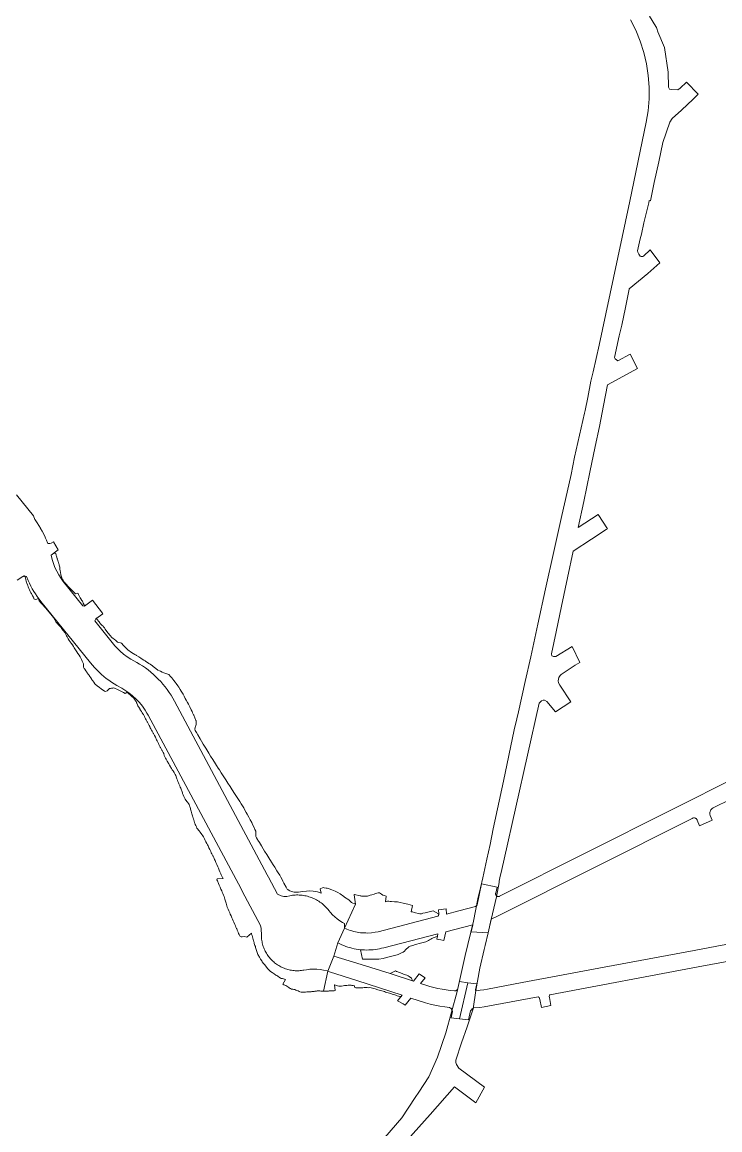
# Model space of a CAD drawing. Header units: inches. Extents: x 704148 to 723432, y 7075344 to 7101810.
# Drawn here: x 716929 to 717443, y 7085902 to 7086719 of the extents above; entities that cross this region are included whole.
import ezdxf

# ---------------------------------------------------------------- set-up
doc = ezdxf.new("R2010")
doc.units = ezdxf.units.IN
doc.header["$MEASUREMENT"] = 0
doc.layers.add('gisdb.gisadmin', color=7, linetype='Continuous', lineweight=9, true_color=0xccf5fc)

msp = doc.modelspace()

# ---------------------------------------------------------------- linework, layer by layer
at = {"layer": 'gisdb.gisadmin'}
for points in [[(717196.23, 7085896.12), (717208.7, 7085910.66), (717218.56, 7085925.6), (717221.29, 7085929.74), (717228.73, 7085941.01), (717235.11, 7085955.45), (717241.2, 7085973.47), (717249.52, 7086003.78), (717255.55, 7086030.37), (717261.64, 7086055.74), (717264.88, 7086072.21), (717266.8171, 7086080.3004), (717268.4125, 7086087.7769), (717271.4323, 7086101.6152), (717273.7976, 7086112.445), (717276.1568, 7086123.9523), (717283.76, 7086159.04), (717291.69, 7086196.85), (717293.5246, 7086204.9574), (717294.716, 7086210.2224), (717299.8, 7086232.69), (717303.92, 7086250.88), (717309.1232, 7086274.8259), (717314.83, 7086301.09), (717320.96, 7086328.45), (717326.76, 7086355.06), (717330.793, 7086372.306), (717333.541, 7086385.268), (717335.99, 7086398.17), (717343.53, 7086430.59), (717344.0116, 7086432.663), (717345.8198, 7086442.0868), (717348.2091, 7086454.1869), (717349.9072, 7086461.1874), (717354.353, 7086480.7167), (717359.303, 7086503.754), (717376.813, 7086586.931), (717389.0725, 7086645.1668), (717390.4289, 7086653.7359), (717391.1194, 7086662.3841), (717391.1399, 7086671.0599), (717390.4903, 7086679.7113), (717389.1744, 7086688.2867), (717387.2002, 7086696.7348), (717384.5794, 7086705.0053), (717381.3277, 7086713.0486), (717377.4645, 7086720.8168)], [(717391.3523, 7086723.3816), (717396.0991, 7086715.8705), (717396.469, 7086715.1967), (717396.7534, 7086714.4825), (717397.5818, 7086711.9614), (717402.48, 7086700.47), (717405.16, 7086682.2), (717405.54, 7086670.98), (717406.26, 7086669.72), (717407.86, 7086669.46), (717412.41, 7086669.21), (717414.03, 7086670.27), (717418.7475, 7086674.7465), (717427.3548, 7086665.857), (717423.63, 7086662.33), (717414.93, 7086654.09), (717408.12, 7086648.05), (717406.31, 7086645.28), (717401.31, 7086630.37), (717398.21, 7086616.11), (717394.9, 7086600.87), (717392.12, 7086587.35), (717391.18, 7086587.57), (717390.84, 7086585.82), (717387.34, 7086570.95), (717385.4, 7086562.69), (717384.5495, 7086559.0767), (717382.621, 7086550.2305), (717382.82, 7086549.47), (717383.46, 7086547.87), (717383.97, 7086547.04), (717384.48, 7086546.46), (717385.33, 7086546.26), (717385.96, 7086546.24), (717386.43, 7086546.27), (717387.07, 7086546.52), (717391.939, 7086551.0274), (717399.0188, 7086541.4488), (717390.11, 7086533.64), (717376.4717, 7086522.1814), (717376.4587, 7086522.1236), (717373.74, 7086508.54), (717370.9, 7086495.54), (717369.16, 7086487.61), (717365.64, 7086471.54), (717366, 7086470.7), (717368.11, 7086469.09), (717377.1354, 7086474.1196), (717382.5109, 7086463.5031), (717360.43, 7086451.56), (717357.38, 7086436.11), (717354.44, 7086420.8), (717351.46, 7086406.07), (717347.43, 7086387.01), (717342.87, 7086365.49), (717338.78, 7086346.2), (717353.6686, 7086355.8735), (717360.4289, 7086345.3574), (717359.45, 7086344.72), (717348.52, 7086337.61), (717335.11, 7086328.87), (717330.91, 7086309.08), (717326.49, 7086288.21), (717322.48, 7086269.3), (717319.04, 7086253.08), (717319.34, 7086251.63), (717320.63, 7086251.09), (717322.31, 7086251.16), (717334.4573, 7086258.5052), (717340.0369, 7086246.5489), (717336.67, 7086244.53), (717326.39, 7086237.78), (717325.6, 7086236.91), (717324.63, 7086235.62), (717324.2, 7086234.37), (717324.11, 7086233.11), (717324.41, 7086231.71), (717325.27, 7086229.89), (717333.3242, 7086217.6881), (717322.044, 7086210.3073), (717315.59, 7086217.91), (717314.07, 7086218.92), (717313, 7086218.73), (717311.65, 7086218.26), (717310.17, 7086216.96), (717309.9745, 7086216.6067), (717284.21, 7086101.5), (717282.5278, 7086093.9099), (717281.1383, 7086087.6408), (717280.87, 7086086.43), (717280.65, 7086085.28), (717280.4889, 7086084.4043), (717278.5, 7086073.68), (717274.6277, 7086057.0476), (717272.4352, 7086047.0959), (717270.2028, 7086037.8569), (717269.459, 7086034.7578), (717266.28, 7086021.17), (717263.23, 7086004.65), (717261.43, 7085991.03), (717256.95, 7085977.93), (717252.7565, 7085966.087), (717248.6709, 7085953.3459), (717248.69, 7085951.56), (717249.0946, 7085950.0168), (717250.9, 7085947.42), (717269.6929, 7085933.223), (717263.2487, 7085921.859), (717247.67, 7085933.48), (717229.55, 7085913.09), (717204.59, 7085885.01)], [(716924.656, 7086370.3613), (716937.1971, 7086354.7818), (716938.1727, 7086352.2254), (716938.3442, 7086351.7758), (716939.7444, 7086349.7633), (716941.0757, 7086347.7047), (716942.3128, 7086345.6419), (716942.3366, 7086345.6021), (716943.5257, 7086343.4582), (716944.6417, 7086341.2753), (716945.6832, 7086339.0559), (716945.951, 7086338.4312), (716946.6491, 7086336.8025), (716947.4194, 7086334.8233), (716947.5382, 7086334.5178), (716948.5323, 7086334.326), (716949.1396, 7086334.3751), (716950.0009, 7086334.6748), (716951.9574, 7086335.7122), (716955.3137, 7086329.6869), (716955.3039, 7086329.6793), (716950.1531, 7086325.762), (716950.8776, 7086322.7186), (716951.7998, 7086319.7323), (716952.9163, 7086316.813), (716954.2222, 7086313.9735), (716955.712, 7086311.2259), (716957.3792, 7086308.5822), (716959.0634, 7086306.2647), (716973.4364, 7086288.4095), (716974.7359, 7086288.283), (716980.5289, 7086292.522), (716980.5382, 7086292.5288), (716987.9997, 7086282.9113), (716988.2207, 7086282.6264), (716982.9929, 7086278.8714), (716982.2471, 7086277.4642), (716996.1621, 7086260.1779), (716997.1936, 7086258.94), (716998.8032, 7086257.1365), (717001.1077, 7086254.8826), (717003.5597, 7086252.7902), (717006.1479, 7086250.8687), (717008.8604, 7086249.1272), (717010.9784, 7086247.9621), (717013.1972, 7086246.7401), (717015.3719, 7086245.4413), (717017.4999, 7086244.0673), (717019.5787, 7086242.6199), (717021.6056, 7086241.1007), (717023.5782, 7086239.5116), (717025.4941, 7086237.8546), (717027.3509, 7086236.1317), (717029.1464, 7086234.345), (717030.8784, 7086232.4966), (717032.5448, 7086230.5889), (717034.1435, 7086228.6241), (717035.6726, 7086226.6047), (717037.1302, 7086224.533), (717038.5146, 7086222.4118), (717039.824, 7086220.2434), (717041.0569, 7086218.0307), (717109.5377, 7086089.9068), (717110.4119, 7086088.2713), (717117.1558, 7086075.6538), (717119.6636, 7086074.5412), (717121.7327, 7086074.1025), (717123.8484, 7086074.102), (717126.0483, 7086074.5676), (717127.0491, 7086074.7435), (717128.0554, 7086074.8848), (717129.066, 7086074.9911), (717130.0797, 7086075.0625), (717131.0952, 7086075.0988), (717132.1113, 7086075.1), (717133.1269, 7086075.0661), (717134.1408, 7086074.9971), (717135.1516, 7086074.8931), (717136.1582, 7086074.7542), (717137.1594, 7086074.5806), (717138.1541, 7086074.3725), (717139.1409, 7086074.1302), (717140.1188, 7086073.8539), (717141.0866, 7086073.544), (717142.043, 7086073.2009), (717142.9871, 7086072.8249), (717143.9175, 7086072.4164), (717144.8333, 7086071.9761), (717145.7334, 7086071.5044), (717146.6166, 7086071.0019), (717147.4819, 7086070.4691), (717148.3283, 7086069.9068), (717149.1547, 7086069.3155), (717149.9602, 7086068.6961), (717150.7438, 7086068.0491), (717151.5046, 7086067.3755), (717152.2417, 7086066.676), (717152.9542, 7086065.9514), (717153.6412, 7086065.2027), (717154.3019, 7086064.4306), (717154.9355, 7086063.6362), (717156.0279, 7086062.2649), (717157.603, 7086060.5372), (717159.2895, 7086058.9181), (717161.0801, 7086057.4149), (717162.9667, 7086056.0342), (717164.941, 7086054.782), (717166.4808, 7086053.9436), (717166.4918, 7086050.6992), (717161.643, 7086039.7189), (717158.5171, 7086030.0801), (717154.1697, 7086018.8525), (717154.1697, 7086018.8524), (717153.5624, 7086019.0382), (717151.0898, 7086019.6174), (717148.5841, 7086020.0302), (717146.0563, 7086020.2747), (717143.5179, 7086020.35), (717140.9801, 7086020.2556), (717138.4543, 7086019.992), (717136.5775, 7086019.6683), (717135.669, 7086019.5122), (717134.7557, 7086019.3879), (717133.8386, 7086019.2954), (717132.9188, 7086019.2348), (717131.9975, 7086019.2063), (717131.0757, 7086019.2098), (717130.1546, 7086019.2453), (717129.2353, 7086019.3129), (717128.3189, 7086019.4124), (717127.4066, 7086019.5438), (717126.4993, 7086019.7068), (717125.5983, 7086019.9012), (717124.7045, 7086020.1268), (717123.8192, 7086020.3834), (717122.9433, 7086020.6707), (717122.078, 7086020.9882), (717121.2242, 7086021.3356), (717120.383, 7086021.7125), (717119.5554, 7086022.1185), (717118.7424, 7086022.5529), (717117.9451, 7086023.0154), (717117.1643, 7086023.5054), (717116.401, 7086024.0222), (717115.6562, 7086024.5652), (717114.9307, 7086025.1338), (717114.2254, 7086025.7273), (717113.5411, 7086026.3449), (717112.8788, 7086026.986), (717112.2392, 7086027.6498), (717111.623, 7086028.3353), (717111.0311, 7086029.0419), (717110.4641, 7086029.7687), (717109.9227, 7086030.5147), (717109.4075, 7086031.2791), (717108.9193, 7086032.061), (717108.4586, 7086032.8594), (717108.0259, 7086033.6733), (717107.6218, 7086034.5017), (717107.2467, 7086035.3437), (717106.9011, 7086036.1983), (717106.5855, 7086037.0644), (717106.3002, 7086037.9409), (717106.0456, 7086038.8268), (717105.8219, 7086039.721), (717105.6294, 7086040.6224), (717105.4684, 7086041.5301), (717105.3391, 7086042.4427), (717105.2416, 7086043.3593), (717105.176, 7086044.2788), (717105.1425, 7086045.1999), (717105.141, 7086046.1217), (717105.1397, 7086047.0759), (717105.0891, 7086048.5066), (717104.8919, 7086050.4054), (717104.5012, 7086052.6586), (717091.0095, 7086077.9009), (717090.1353, 7086079.5364), (717021.6544, 7086207.6603), (717020.7957, 7086209.2016), (717019.4273, 7086211.4676), (717017.396, 7086214.3544), (717015.1682, 7086217.0924), (717012.7546, 7086219.6682), (717010.1671, 7086222.0691), (717007.4182, 7086224.2835), (717004.5214, 7086226.3006), (717002.227, 7086227.6708), (716998.6376, 7086229.6453), (716996.6117, 7086230.851), (716994.6279, 7086232.1247), (716992.6884, 7086233.465), (716990.7955, 7086234.8703), (716988.9513, 7086236.3389), (716987.158, 7086237.8693), (716985.4177, 7086239.4596), (716983.7322, 7086241.108), (716982.1037, 7086242.8126), (716980.5339, 7086244.5715), (716979.0247, 7086246.3827), (716942.5792, 7086291.658), (716941.1851, 7086293.4489), (716939.8502, 7086295.2845), (716938.576, 7086297.1626), (716937.3638, 7086299.0813), (716936.2148, 7086301.0386), (716935.1304, 7086303.0324), (716934.1117, 7086305.0605), (716933.1597, 7086307.1207), (716931.9169, 7086310.0587), (716930.1811, 7086310.6629), (716929.2283, 7086310.0763), (716925.0047, 7086307.4763)], [(717451.3997, 7086145.8642), (717438.4009, 7086139.3336), (717437.735, 7086138.9274), (717437.431, 7086138.6823), (717437.1497, 7086138.4116), (717436.6628, 7086137.8021), (717436.2892, 7086137.1173), (717436.1485, 7086136.7531), (717435.9649, 7086135.9949), (717435.9233, 7086135.6067), (717435.9157, 7086135.2163), (717435.9422, 7086134.8268), (717436.0025, 7086134.4411), (717436.0962, 7086134.062), (717436.2399, 7086133.6489), (717437.5786, 7086130.2845), (717428.3942, 7086126.1084), (717426.5974, 7086130.4103), (717426.5101, 7086130.6071), (717426.406, 7086130.7955), (717426.2858, 7086130.9741), (717426.1505, 7086131.1416), (717426.0011, 7086131.2966), (717425.8388, 7086131.438), (717425.6648, 7086131.5647), (717425.287, 7086131.7704), (717425.0862, 7086131.8478), (717424.668, 7086131.9487), (717424.454, 7086131.9715), (717424.0239, 7086131.9607), (717423.8113, 7086131.9273), (717423.3987, 7086131.8056), (717423.2019, 7086131.7183), (717422.9319, 7086131.562), (717279.3534, 7086059.4282), (717274.6786, 7086057.3066), (717272.4352, 7086047.0959), (717259.8998, 7086047.9086), (717261.0394, 7086053.1199), (717241.1263, 7086047.9733), (717239.767, 7086041.4981), (717239.7669, 7086041.4981), (717237.4318, 7086041.9351), (717234.4549, 7086042.4923), (717235.0094, 7086044.8204), (717235.4084, 7086046.4955), (717195.3868, 7086036.1519), (717193.8575, 7086035.7603), (717192.3158, 7086035.4208), (717190.7635, 7086035.1337), (717190.7633, 7086035.1346), (717189.2024, 7086034.8993), (717187.6342, 7086034.7181), (717186.0608, 7086034.5901), (717184.4839, 7086034.5155), (717182.9054, 7086034.4945), (717181.3271, 7086034.5269), (717179.7509, 7086034.6128), (717178.1784, 7086034.7521), (717176.6115, 7086034.9447), (717175.0521, 7086035.1902), (717173.5019, 7086035.4885), (717171.9628, 7086035.8391), (717170.4363, 7086036.2418), (717168.9244, 7086036.6959), (717167.4288, 7086037.201), (717165.9512, 7086037.7565), (717164.4932, 7086038.3619), (717163.0566, 7086039.0162), (717161.6476, 7086039.7169), (717161.643, 7086039.7189), (717166.4918, 7086050.6992), (717166.4918, 7086050.6991), (717167.6821, 7086050.1605), (717167.6949, 7086050.155), (717168.287, 7086049.8864), (717169.3797, 7086049.481), (717170.7366, 7086048.9748), (717171.9105, 7086048.6299), (717173.2431, 7086048.2336), (717174.4599, 7086047.9663), (717175.7946, 7086047.6663), (717177.0387, 7086047.4825), (717178.3792, 7086047.2757), (717179.6403, 7086047.1781), (717180.9845, 7086047.0636), (717182.2544, 7086047.0538), (717183.5984, 7086047.0309), (717186.4145, 7086047.2051), (717189.0335, 7086047.5509), (717191.4064, 7086048.0339), (717235.4029, 7086059.4048), (717235.5315, 7086059.581), (717235.6443, 7086059.7676), (717235.7404, 7086059.9634), (717235.8191, 7086060.1668), (717235.8797, 7086060.3763), (717235.9218, 7086060.5903), (717235.9451, 7086060.8072), (717235.9495, 7086061.0252), (717235.9438, 7086061.1449), (717235.7305, 7086064.1136), (717235.7305, 7086064.1137), (717241.3828, 7086064.7965), (717241.3828, 7086064.7964), (717241.3835, 7086064.7846), (717241.5988, 7086061.0062), (717241.5988, 7086061.0061), (717250.6843, 7086063.3543), (717263.0208, 7086066.5505), (717263.1826, 7086066.6159), (717263.418, 7086066.7528), (717263.4861, 7086066.7875), (717263.6254, 7086066.8925), (717263.8741, 7086067.1368), (717263.9816, 7086067.2743), (717264.1586, 7086067.5746), (717264.2807, 7086067.9011), (717267.559, 7086083.2955), (717278.9604, 7086080.7472), (717277.9625, 7086076.3816), (717277.9308, 7086076.2073), (717277.9148, 7086076.0363), (717277.9136, 7086075.8618), (717277.9277, 7086075.6879), (717277.9569, 7086075.5159), (717278.0009, 7086075.3471), (717278.0595, 7086075.1827), (717278.1322, 7086075.0241), (717278.2185, 7086074.8725), (717278.3176, 7086074.7289), (717278.4289, 7086074.5945), (717278.5514, 7086074.4703), (717278.6844, 7086074.3573), (717278.8266, 7086074.2563), (717278.9772, 7086074.1681), (717279.1348, 7086074.0933), (717279.2984, 7086074.0325), (717279.4666, 7086073.9863), (717279.6382, 7086073.9549), (717279.8119, 7086073.9385), (717279.9864, 7086073.9374), (717280.1603, 7086073.9514), (717280.3323, 7086073.9806), (717280.5012, 7086074.0247), (717280.6655, 7086074.0833), (717280.8101, 7086074.1489), (717408.1087, 7086138.1037), (717456.0381, 7086162.1834)], [(717492.6044, 7086034.2565), (717427.3589, 7086022.0295), (717318.0244, 7086001.5402), (717317.7806, 7086001.1174), (717317.5294, 7086000.178), (717317.5605, 7085999.4539), (717318.6009, 7085993.4938), (717311.6483, 7085992.2079), (717310.5532, 7085998.1009), (717310.327, 7085998.796), (717309.9286, 7085999.4088), (717309.358, 7085999.9161), (717269.3724, 7085992.5554), (717266.2836, 7085992.1742), (717261.6669, 7085991.7647), (717261.3163, 7085991.5739), (717260.382, 7085990.8293), (717260.2696, 7085990.6623), (717259.4945, 7085989.5108), (717257.9198, 7085982.9778), (717251.2885, 7085983.7097), (717257.3144, 7086010.3779), (717264.1749, 7086009.4507), (717263.1417, 7086005.074), (717263.1199, 7086004.9443), (717263.1274, 7086004.8458), (717263.1491, 7086004.7663), (717263.1841, 7086004.6918), (717263.1929, 7086004.6781), (717263.1989, 7086004.67), (717263.2254, 7086004.6374), (717263.2653, 7086004.5882), (717263.3157, 7086004.5459), (717263.3863, 7086004.5033), (717263.4951, 7086004.4655), (717263.5603, 7086004.456), (717263.6754, 7086004.4614), (717266.4586, 7086004.7671), (717269.2312, 7086005.1571), (717271.9907, 7086005.6311), (717297.5885, 7086010.4281), (717357.8926, 7086021.7291), (717424.4537, 7086034.2027), (717441.1722, 7086037.3357), (717447.681, 7086038.5555)]]:
    msp.add_lwpolyline(points, dxfattribs=at)
for points in [[(716961.6308, 7086303.9307), (716962.28, 7086303.2816), (716968.0853, 7086297.3951), (716969.3636, 7086297.7822), (716969.925, 7086297.5923), (716970.3861, 7086296.6797), (716970.8472, 7086295.7671), (716971.3088, 7086294.8549), (716971.5407, 7086294.3998), (716972.0215, 7086293.5031), (716972.8443, 7086292.2397), (716973.1205, 7086291.8202), (716973.3575, 7086291.3691), (716973.7989, 7086290.4407), (716974.4675, 7086289.0533), (716974.6936, 7086288.5935), (716974.742, 7086288.4674), (716974.8952, 7086288.529), (716975.1435, 7086288.6257), (716975.2925, 7086288.7064), (716975.505, 7086288.8458), (716974.7359, 7086288.283), (716973.4364, 7086288.4095), (716959.0634, 7086306.2647), (716957.3792, 7086308.5822), (716955.712, 7086311.2259), (716954.2222, 7086313.9735), (716952.9163, 7086316.813), (716951.7998, 7086319.7323), (716950.8776, 7086322.7186), (716950.1531, 7086325.762), (716955.3039, 7086329.6793), (716952.4502, 7086327.4935), (716952.4788, 7086327.4891), (716952.8142, 7086327.2786), (716953.5337, 7086326.8023), (716953.8431, 7086326.2229), (716953.9206, 7086325.675), (716954.0871, 7086324.9633), (716954.3254, 7086324.2701), (716954.6542, 7086323.2256), (716954.753, 7086322.8747), (716955.0638, 7086321.8259), (716955.3962, 7086320.7833), (716955.5118, 7086320.4372), (716955.6154, 7086320.0865), (716955.6484, 7086319.7087), (716955.7987, 7086319.3745), (716955.9396, 7086319.037), (716956.0958, 7086318.3099), (716956.2566, 7086317.5798), (716956.4096, 7086316.8409), (716956.5079, 7086316.0697), (716956.5919, 7086315.2823), (716956.7287, 7086314.512), (716956.834, 7086314.1431), (716956.9764, 7086313.3631), (716957.0945, 7086312.5596), (716957.1523, 7086312.1528), (716957.2793, 7086311.3371), (716957.4278, 7086310.5225), (716957.6208, 7086309.7248), (716957.9156, 7086308.9848), (716958.4323, 7086307.9148), (716958.8941, 7086307.2814), (716959.3151, 7086306.6165), (716959.7794, 7086305.9829), (716960.3546, 7086305.2932), (716960.6778, 7086304.9115)], [(716929.3726, 7086310.1652), (716930.1811, 7086310.6629), (716931.9169, 7086310.0587), (716933.1597, 7086307.1207), (716934.1117, 7086305.0605), (716935.1304, 7086303.0324), (716936.2148, 7086301.0386), (716937.3638, 7086299.0813), (716938.576, 7086297.1626), (716939.8502, 7086295.2845), (716941.1851, 7086293.4489), (716942.5792, 7086291.658), (716979.0247, 7086246.3827), (716980.5339, 7086244.5715), (716982.1037, 7086242.8126), (716983.7322, 7086241.108), (716985.4177, 7086239.4596), (716987.158, 7086237.8693), (716988.9513, 7086236.3389), (716990.7955, 7086234.8703), (716992.6884, 7086233.465), (716994.6279, 7086232.1247), (716996.6117, 7086230.851), (716998.6376, 7086229.6453), (717002.227, 7086227.6708), (717004.5214, 7086226.3006), (717007.4182, 7086224.2835), (717010.1671, 7086222.0691), (717012.7546, 7086219.6682), (717015.1682, 7086217.0924), (717017.396, 7086214.3544), (717019.4273, 7086211.4676), (717020.7957, 7086209.2016), (717021.6544, 7086207.6603), (717090.1353, 7086079.5364), (717091.0095, 7086077.9009), (717104.5012, 7086052.6586), (717104.8919, 7086050.4054), (717105.0891, 7086048.5066), (717105.1397, 7086047.0759), (717105.141, 7086046.1217), (717105.1425, 7086045.1999), (717105.176, 7086044.2788), (717105.2416, 7086043.3593), (717105.3391, 7086042.4427), (717105.4684, 7086041.5301), (717105.6294, 7086040.6224), (717105.8219, 7086039.721), (717106.0456, 7086038.8268), (717106.3002, 7086037.9409), (717106.5855, 7086037.0644), (717106.9011, 7086036.1983), (717107.2467, 7086035.3437), (717107.6218, 7086034.5017), (717108.0259, 7086033.6733), (717108.4586, 7086032.8594), (717108.9193, 7086032.061), (717109.4075, 7086031.2791), (717109.9227, 7086030.5147), (717110.4641, 7086029.7687), (717111.0311, 7086029.0419), (717111.623, 7086028.3353), (717112.2392, 7086027.6498), (717112.8788, 7086026.986), (717113.5411, 7086026.3449), (717114.2254, 7086025.7273), (717114.9307, 7086025.1338), (717115.6562, 7086024.5652), (717116.401, 7086024.0222), (717117.1643, 7086023.5054), (717117.9451, 7086023.0154), (717118.7424, 7086022.5529), (717119.5554, 7086022.1185), (717120.383, 7086021.7125), (717121.2242, 7086021.3356), (717122.078, 7086020.9882), (717122.9433, 7086020.6707), (717123.8192, 7086020.3834), (717124.7045, 7086020.1268), (717125.5983, 7086019.9012), (717126.4993, 7086019.7068), (717127.4066, 7086019.5438), (717128.3189, 7086019.4124), (717129.2353, 7086019.3129), (717130.1546, 7086019.2453), (717131.0757, 7086019.2098), (717131.9975, 7086019.2063), (717132.9188, 7086019.2348), (717133.8386, 7086019.2954), (717134.7557, 7086019.3879), (717135.669, 7086019.5122), (717136.5775, 7086019.6683), (717138.4543, 7086019.992), (717140.9801, 7086020.2556), (717143.5179, 7086020.35), (717146.0563, 7086020.2747), (717148.5841, 7086020.0302), (717151.0898, 7086019.6174), (717153.5624, 7086019.0382), (717154.1697, 7086018.8524), (717150.9967, 7086004.2314), (717150.4685, 7086004.2233), (717149.9367, 7086004.2044), (717149.4116, 7086004.206), (717148.9, 7086004.2494), (717148.3872, 7086004.2887), (717147.3464, 7086004.3212), (717146.8168, 7086004.3089), (717146.2819, 7086004.2805), (717145.7399, 7086004.2298), (717144.6399, 7086004.0796), (717144.0864, 7086003.9938), (717143.5442, 7086003.9426), (717142.4668, 7086003.8621), (717141.8956, 7086003.7217), (717140.811, 7086003.6189), (717139.7303, 7086003.528), (717138.682, 7086003.5374), (717137.6002, 7086003.4432), (717137.0645, 7086003.4122), (717136.0264, 7086003.4526), (717135.5037, 7086003.4617), (717134.9785, 7086003.4632), (717134.4509, 7086003.457), (717133.4227, 7086003.5282), (717132.9141, 7086003.8639), (717132.188, 7086004.2764), (717131.417, 7086004.5508), (717130.6892, 7086004.9422), (717129.943, 7086005.2776), (717129.1198, 7086005.4169), (717128.2995, 7086005.5746), (717127.4421, 7086005.6564), (717126.6998, 7086006.0143), (717125.9831, 7086006.4264), (717125.2967, 7086006.898), (717124.6118, 7086007.3654), (717123.8962, 7086007.7649), (717123.1994, 7086008.199), (717122.469, 7086008.5669), (717121.7227, 7086008.907), (717120.9962, 7086009.2853), (717122.9733, 7086012.7625), (717122.1873, 7086012.9414), (717121.4062, 7086013.1404), (717120.6306, 7086013.3593), (717119.861, 7086013.5979), (717119.0978, 7086013.856), (717118.4435, 7086014.2852), (717117.2196, 7086015.2643), (717116.5486, 7086015.6698), (717115.8602, 7086016.0547), (717114.542, 7086016.912), (717113.9203, 7086017.391), (717113.2374, 7086017.7968), (717111.9928, 7086018.762), (717110.7771, 7086019.7654), (717109.7119, 7086020.9308), (717109.2251, 7086021.557), (717108.2932, 7086022.8392), (717107.8075, 7086023.456), (717106.8016, 7086024.6523), (717105.8542, 7086025.8952), (717105.4034, 7086026.5334), (717104.5218, 7086027.8202), (717103.7143, 7086029.1559), (717102.6322, 7086031.2321), (717102.0001, 7086032.6597), (717101.4599, 7086034.1293), (717101.2477, 7086034.892), (717101.0555, 7086035.6601), (717100.8833, 7086036.4334), (717100.7313, 7086037.2111), (717100.4341, 7086037.9334), (717099.9202, 7086039.3401), (717099.7879, 7086039.8363), (717099.6, 7086040.8698), (717099.4474, 7086041.3551), (717099.1943, 7086042.3537), (717098.9465, 7086043.3552), (717098.6255, 7086044.3174), (717098.2789, 7086045.2661), (717097.9726, 7086046.2363), (717097.8491, 7086047.0207), (717094.5045, 7086044.0936), (717092.636, 7086044.5178), (717091.0011, 7086044.2109), (717090.165, 7086044.3309), (717089.5918, 7086044.5915), (717089.3159, 7086045.011), (717089.0399, 7086045.4304), (717088.8007, 7086045.8695), (717088.4019, 7086046.7902), (717088.003, 7086047.7109), (717087.6042, 7086048.6316), (717087.4048, 7086049.092), (717087.2054, 7086049.5523), (717087.006, 7086050.0127), (717086.8065, 7086050.473), (717086.4077, 7086051.3937), (717086.0089, 7086052.3144), (717085.61, 7086053.2351), (717084.8123, 7086055.0765), (717084.4135, 7086055.9972), (717083.8152, 7086057.3783), (717083.4164, 7086058.299), (717082.8182, 7086059.68), (717082.2199, 7086061.0611), (717081.8211, 7086061.9818), (717081.2228, 7086063.3629), (717080.6245, 7086064.7439), (717080.4251, 7086065.2043), (717080.0263, 7086066.125), (717079.6717, 7086067.0693), (717079.3915, 7086068.0534), (717079.1172, 7086069.0407), (717078.7059, 7086070.5217), (717078.2945, 7086072.0026), (717078.0203, 7086072.9899), (717077.7175, 7086073.962), (717077.3187, 7086074.8827), (717076.7204, 7086076.2637), (717076.3216, 7086077.1844), (717075.9227, 7086078.1051), (717075.3245, 7086079.4862), (717074.7262, 7086080.8672), (717074.128, 7086082.2483), (717073.5297, 7086083.6294), (717072.732, 7086085.4708), (717072.3332, 7086086.3915), (717072.511, 7086087.0535), (717076.9815, 7086087.1751), (717076.7458, 7086087.6161), (717076.2744, 7086088.498), (717075.6154, 7086089.8466), (717075.2166, 7086090.7673), (717074.6183, 7086092.1484), (717074.0201, 7086093.5294), (717073.4218, 7086094.9105), (717073.023, 7086095.8312), (717072.2253, 7086097.6726), (717071.627, 7086099.0536), (717071.0288, 7086100.4347), (717070.6299, 7086101.3554), (717070.0317, 7086102.7364), (717069.6076, 7086103.6436), (717069.3583, 7086104.0774), (717069.1091, 7086104.5111), (717068.6106, 7086105.3785), (717068.2201, 7086106.3037), (717067.8065, 7086107.2165), (717067.145, 7086108.5637), (717066.4784, 7086109.9083), (717065.8219, 7086111.2582), (717065.3824, 7086112.1572), (717064.9284, 7086113.0484), (717064.2473, 7086114.3851), (717063.7932, 7086115.2763), (717063.096, 7086116.6045), (717062.3856, 7086117.9256), (717061.8839, 7086118.7914), (717061.284, 7086119.6046), (717060.6919, 7086120.422), (717059.8167, 7086121.655), (717059.526, 7086122.0666), (717058.8894, 7086122.8602), (717058.2543, 7086123.6546), (717057.6517, 7086124.4664), (717057.1975, 7086125.3575), (717056.7667, 7086126.2612), (717056.3813, 7086127.1891), (717056.1092, 7086128.1775), (717055.9226, 7086128.6447), (717055.6058, 7086129.6092), (717055.3243, 7086130.5926), (717055.1709, 7086131.0776), (717054.8469, 7086132.0383), (717054.6813, 7086132.5167), (717054.3814, 7086133.4903), (717053.9808, 7086134.977), (717053.7252, 7086135.9743), (717053.4534, 7086136.9629), (717053, 7086138.4214), (717052.8595, 7086138.9132), (717052.4194, 7086140.3788), (717052.2361, 7086140.8478), (717051.8622, 7086141.7818), (717051.3221, 7086142.627), (717050.7634, 7086143.4623), (717050.4546, 7086143.8641), (717049.5403, 7086145.0763), (717048.9614, 7086145.9008), (717048.7082, 7086146.3323), (717048.021, 7086147.6659), (717047.4062, 7086149.0381), (717047.0661, 7086149.9902), (717046.9277, 7086150.4831), (717046.5145, 7086151.9631), (717046.3528, 7086152.4436), (717045.7731, 7086153.8346), (717045.3581, 7086154.7466), (717044.9421, 7086155.6582), (717044.3341, 7086157.034), (717043.9516, 7086157.9635), (717043.5912, 7086158.9047), (717043.2477, 7086159.855), (717042.9187, 7086160.813), (717042.4181, 7086162.2463), (717042.226, 7086162.7105), (717041.9993, 7086163.1563), (717041.5406, 7086164.045), (717041.3036, 7086164.4853), (717040.7912, 7086165.3453), (717040.2474, 7086166.1885), (717039.9842, 7086166.6148), (717039.4679, 7086167.4727), (717038.9503, 7086168.3299), (717038.4316, 7086169.1865), (717038.1717, 7086169.6146), (717037.3904, 7086170.8978), (717036.868, 7086171.7524), (717036.3443, 7086172.6064), (717036.0869, 7086173.0358), (717035.5739, 7086173.8955), (717035.3169, 7086174.3251), (717034.882, 7086175.2264), (717034.4493, 7086176.1291), (717034.0153, 7086177.031), (717033.5799, 7086177.9321), (717033.3616, 7086178.3824), (717033.2249, 7086178.8763), (717033.1009, 7086179.377), (717032.7596, 7086180.3284), (717032.5158, 7086180.765), (717032.0041, 7086181.6254), (717031.754, 7086182.0587), (717031.289, 7086182.944), (717031.0255, 7086183.3701), (717030.7619, 7086183.7962), (717030.498, 7086184.222), (717029.8231, 7086185.5622), (717029.6366, 7086186.0294), (717029.2329, 7086186.9475), (717028.7883, 7086187.8437), (717028.5411, 7086188.2785), (717028.2936, 7086188.7132), (717027.824, 7086189.5961), (717027.6025, 7086190.0446), (717027.1951, 7086190.9608), (717026.991, 7086191.4186), (717026.3313, 7086192.7669), (717025.887, 7086193.6632), (717025.689, 7086194.1244), (717025.4583, 7086194.568), (717025.2136, 7086195.0041), (717024.7235, 7086195.8761), (717024.2216, 7086196.7417), (717023.9678, 7086197.1729), (717023.7137, 7086197.6041), (717023.2049, 7086198.466), (717022.9753, 7086198.9102), (717022.7644, 7086199.3644), (717022.307, 7086200.2539), (717022.0898, 7086200.7047), (717021.6456, 7086201.6012), (717021.4134, 7086202.044), (717021.1829, 7086202.4877), (717020.9419, 7086202.9259), (717020.6992, 7086203.3631), (717020.2135, 7086204.2374), (717019.7282, 7086205.1118), (717019.4897, 7086205.5513), (717019.2825, 7086206.0075), (717018.8957, 7086206.7805), (717018.3404, 7086207.8357), (717018.1513, 7086208.1856), (717017.738, 7086208.8647), (717017.3092, 7086209.5342), (717016.6557, 7086210.5315), (717016.025, 7086211.5461), (717015.6088, 7086212.228), (717015.3997, 7086212.5693), (717015.1884, 7086212.9097), (717014.7109, 7086213.5496), (717014.5407, 7086213.925), (717014.1507, 7086214.6413), (717013.7874, 7086215.3873), (717013.4623, 7086216.1769), (717013.2958, 7086216.5728), (717013.1266, 7086216.9694), (717012.9547, 7086217.3668), (717012.7509, 7086217.7372), (717012.5372, 7086218.1005), (717012.3087, 7086218.4516), (717012.0938, 7086218.8183), (717011.8872, 7086219.1959), (717011.6507, 7086219.5456), (717011.4254, 7086219.9091), (717011.1406, 7086220.2119), (717010.8387, 7086220.4966), (717010.5347, 7086220.7791), (717009.9205, 7086221.3375), (717009.6103, 7086221.6133), (717009.298, 7086221.8869), (717008.9864, 7086222.1615), (717008.6752, 7086222.4369), (717008.3588, 7086222.7062), (717008.0303, 7086222.9606), (717007.6946, 7086223.2057), (717007.3776, 7086223.4748), (717007.0504, 7086223.7308), (717006.7753, 7086224.0578), (717006.5467, 7086224.4519), (717006.291, 7086224.813), (717005.8122, 7086224.5387), (717004.6131, 7086223.8516), (717003.5303, 7086224.4123), (717002.4692, 7086224.9966), (717001.0449, 7086225.7502), (716999.6303, 7086226.4777), (716998.5181, 7086226.9918), (716997.409, 7086227.4653), (716996.2571, 7086227.8759), (716995.4809, 7086227.7562), (716994.6974, 7086227.6408), (716993.918, 7086227.5477), (716993.0607, 7086227.3483), (716991.3041, 7086225.7895), (716990.1195, 7086225.1601), (716989.5701, 7086225.5049), (716988.4815, 7086226.2113), (716987.9425, 7086226.5728), (716986.8754, 7086227.3124), (716985.8206, 7086228.0701), (716984.7481, 7086228.8076), (716984.2194, 7086229.1874), (716983.6943, 7086229.5726), (716982.7511, 7086230.4719), (716982.3325, 7086230.9816), (716981.5114, 7086232.0107), (716980.737, 7086233.0795), (716980.3648, 7086233.625), (716979.9986, 7086234.1734), (716979.2834, 7086235.2775), (716978.537, 7086236.3377), (716978.2506, 7086236.9478), (716977.8511, 7086237.4456), (716977.456, 7086237.9463), (716976.6929, 7086238.9687), (716976.3177, 7086239.4835), (716975.5851, 7086240.5244), (716974.8764, 7086241.5799), (716974.5557, 7086242.133), (716974.2403, 7086242.6559), (716973.9876, 7086243.0943), (716973.8659, 7086243.6382), (716973.8447, 7086244.263), (716973.8536, 7086245.5539), (716973.511, 7086246.5619), (716973.0647, 7086247.4864), (716972.4086, 7086248.8838), (716971.9712, 7086249.8154), (716971.5337, 7086250.747), (716970.7109, 7086252.0103), (716969.8956, 7086253.2796), (716969.0429, 7086254.5188), (716968.4752, 7086255.3456), (716967.6811, 7086256.6319), (716967.1687, 7086257.5032), (716966.6216, 7086258.3466), (716965.7547, 7086259.5743), (716964.9008, 7086260.8126), (716963.5068, 7086262.8998), (716962.6879, 7086264.1662), (716961.9346, 7086265.4854), (716961.4646, 7086266.3908), (716960.7697, 7086267.757), (716960.2782, 7086268.6452), (716959.9616, 7086269.0322), (716959.3378, 7086269.8138), (716959.0269, 7086270.2054), (716958.7161, 7086270.5971), (716958.0982, 7086271.3834), (716957.791, 7086271.778), (716957.1802, 7086272.57), (716956.5742, 7086273.366), (716956.3091, 7086273.7944), (716955.5855, 7086274.4957), (716954.4765, 7086275.5285), (716954.1186, 7086275.8823), (716953.7619, 7086276.2371), (716953.5092, 7086276.6755), (716952.7329, 7086277.9763), (716951.7138, 7086279.7233), (716950.9575, 7086281.0401), (716946.0222, 7086286.8584), (716945.4925, 7086287.5528), (716944.8001, 7086288.2791), (716944.4538, 7086288.6422), (716944.1076, 7086289.0054), (716943.4167, 7086289.733), (716942.7287, 7086290.4629), (716942.0272, 7086291.2136), (716941.662, 7086291.6339), (716941.3677, 7086292.1465), (716941.1146, 7086292.6889), (716940.7687, 7086293.8842), (716938.7181, 7086293.1114), (716937.9279, 7086293.2813), (716937.4522, 7086293.6829), (716937.2213, 7086294.2562), (716936.9915, 7086294.8277), (716936.3937, 7086295.8727), (716936.0997, 7086296.3972), (716935.5216, 7086297.4504), (716935.2375, 7086297.979), (716934.6835, 7086299.0429), (716934.1937, 7086300.1407), (716933.7189, 7086301.2423), (716933.2589, 7086302.3477), (716932.8138, 7086303.4567), (716932.5967, 7086304.0125), (716932.1738, 7086305.1268), (716931.9678, 7086305.6852), (716931.6428, 7086306.8376), (716931.5012, 7086307.4205), (716931.3633, 7086308.0031), (716931.2292, 7086308.5855), (716931.1369, 7086309.1829), (716930.9039, 7086309.7232), (716930.5389, 7086310.3449), (716930.4303, 7086310.462), (716930.2219, 7086310.4521), (716930.0158, 7086310.4206), (716929.7482, 7086310.3454), (716929.5557, 7086310.2651)], [(717127.2529, 7086077.7606), (717129.4109, 7086077.2132), (717131.2821, 7086077.0794), (717132.4806, 7086077.1531), (717134.0869, 7086077.4447), (717135.7163, 7086077.7487), (717138.3705, 7086078.0334), (717140.5724, 7086078.0764), (717143.3833, 7086077.878), (717145.0348, 7086077.6269), (717146.5542, 7086077.3051), (717147.9655, 7086076.9255), (717148.636, 7086076.717), (717149.2854, 7086076.4971), (717148.4847, 7086079.6713), (717150.6209, 7086080.6126), (717151.4425, 7086080.4848), (717152.9977, 7086080.1821), (717153.7364, 7086080.01), (717155.1459, 7086079.6295), (717157.1121, 7086078.9796), (717159.5017, 7086077.9891), (717161.6687, 7086076.8795), (717163.1672, 7086075.9797), (717165.8778, 7086074.0268), (717166.4925, 7086073.5146), (717169.7214, 7086071.489), (717171.6313, 7086069.4796), (717172.5655, 7086069.1186), (717173.5079, 7086068.7827), (717174.6974, 7086068.3987), (717166.4918, 7086050.6992), (717166.4808, 7086053.9436), (717164.941, 7086054.782), (717162.9667, 7086056.0342), (717161.0801, 7086057.4149), (717159.2895, 7086058.9181), (717157.603, 7086060.5372), (717156.0279, 7086062.2649), (717154.9355, 7086063.6362), (717154.3019, 7086064.4306), (717153.6412, 7086065.2027), (717152.9542, 7086065.9514), (717152.2417, 7086066.676), (717151.5046, 7086067.3755), (717150.7438, 7086068.0491), (717149.9602, 7086068.6961), (717149.1547, 7086069.3155), (717148.3283, 7086069.9068), (717147.4819, 7086070.4691), (717146.6166, 7086071.0019), (717145.7334, 7086071.5044), (717144.8333, 7086071.9761), (717143.9175, 7086072.4164), (717142.9871, 7086072.8249), (717142.043, 7086073.2009), (717141.0866, 7086073.544), (717140.1188, 7086073.8539), (717139.1409, 7086074.1302), (717138.1541, 7086074.3725), (717137.1594, 7086074.5806), (717136.1582, 7086074.7542), (717135.1516, 7086074.8931), (717134.1408, 7086074.9971), (717133.1269, 7086075.0661), (717132.1113, 7086075.1), (717131.0952, 7086075.0988), (717130.0797, 7086075.0625), (717129.066, 7086074.9911), (717128.0554, 7086074.8848), (717127.0491, 7086074.7435), (717126.0483, 7086074.5676), (717123.8484, 7086074.102), (717121.7327, 7086074.1025), (717119.6636, 7086074.5412), (717117.1558, 7086075.6538), (717110.4119, 7086088.2713), (717109.5377, 7086089.9068), (717041.0569, 7086218.0307), (717039.824, 7086220.2434), (717038.5146, 7086222.4118), (717037.1302, 7086224.533), (717035.6726, 7086226.6047), (717034.1435, 7086228.6241), (717032.5448, 7086230.5889), (717030.8784, 7086232.4966), (717029.1464, 7086234.345), (717027.3509, 7086236.1317), (717025.4941, 7086237.8546), (717023.5782, 7086239.5116), (717021.6056, 7086241.1007), (717019.5787, 7086242.6199), (717017.4999, 7086244.0673), (717015.3719, 7086245.4413), (717013.1972, 7086246.7401), (717010.9784, 7086247.9621), (717008.8604, 7086249.1272), (717006.1479, 7086250.8687), (717003.5597, 7086252.7902), (717001.1077, 7086254.8826), (716998.8032, 7086257.1365), (716997.1936, 7086258.94), (716996.1621, 7086260.1779), (716982.2471, 7086277.4642), (716982.9929, 7086278.8714), (716983.5633, 7086279.2811), (716983.2408, 7086278.9644), (716983.2701, 7086278.9509), (716983.399, 7086278.9125), (716983.8926, 7086278.6679), (716984.1614, 7086278.2425), (716984.4561, 7086277.8378), (716984.7848, 7086277.4605), (716985.4352, 7086276.7004), (716986.015, 7086275.8834), (716986.2922, 7086275.4646), (716986.9386, 7086274.7012), (716987.6768, 7086274.0117), (716988.419, 7086273.3254), (716988.7904, 7086272.9826), (716989.3645, 7086272.1609), (716989.9332, 7086271.335), (716990.5025, 7086270.5095), (716991.4022, 7086269.3082), (716992.0143, 7086268.5171), (716992.6263, 7086267.726), (716993.259, 7086266.9516), (716993.9699, 7086266.2401), (716994.557, 7086265.429), (716994.9064, 7086265.0684), (716995.7269, 7086264.4451), (716996.5177, 7086263.7979), (716997.6885, 7086262.8148), (716998.469, 7086262.1594), (716999.0948, 7086261.6832), (716999.9164, 7086261.416), (717001.1306, 7086261.0365), (717001.923, 7086260.7923), (717002.4494, 7086260.3103), (717002.8953, 7086259.7501), (717003.6, 7086258.94), (717004.6279, 7086257.9468), (717005.4228, 7086257.2266), (717006.1809, 7086256.4579), (717006.7222, 7086255.986), (717007.5662, 7086255.3172), (717008.4287, 7086254.6718), (717009.3091, 7086254.0501), (717010.5128, 7086253.2646), (717011.7867, 7086252.5971), (717012.7286, 7086252.0765), (717013.0425, 7086251.8699), (717014.661, 7086250.8809), (717016.2772, 7086249.8414), (717017.3399, 7086249.1284), (717018.3964, 7086248.4087), (717019.4862, 7086247.7414), (717020.0271, 7086247.4009), (717021.1007, 7086246.7064), (717022.1633, 7086245.9939), (717023.218, 7086245.2684), (717024.785, 7086244.1552), (717025.3021, 7086243.7761), (717026.3284, 7086243.0061), (717027.344, 7086242.2203), (717027.8476, 7086241.8214), (717028.3485, 7086241.4187), (717028.8466, 7086241.0121), (717030.1068, 7086240.4784), (717030.7027, 7086240.1671), (717031.9164, 7086239.5535), (717033.207, 7086238.9962), (717034.6095, 7086238.5209), (717036.1028, 7086238.098), (717036.8237, 7086237.8496), (717038.1548, 7086236.3402), (717039.021, 7086235.3157), (717039.87, 7086234.2768), (717040.7017, 7086233.224), (717041.5156, 7086232.1574), (717042.3116, 7086231.0775), (717043.4717, 7086229.433), (717044.2221, 7086228.3208), (717045.3126, 7086226.6295), (717046.016, 7086225.487), (717047.3652, 7086223.1677), (717048.1123, 7086221.8018), (717048.9795, 7086220.1794), (717049.6865, 7086218.8565), (717050.6293, 7086217.0926), (717051.3364, 7086215.7698), (717052.2791, 7086214.0059), (717053.2219, 7086212.242), (717053.4457, 7086211.7947), (717054.0809, 7086210.4334), (717054.4493, 7086209.4964), (717055.0613, 7086208.1227), (717055.2319, 7086207.647), (717056.0326, 7086205.8072), (717056.7848, 7086203.9415), (717056.9514, 7086203.4636), (717056.9972, 7086202.3542), (717056.9957, 7086201.2195), (717056.8138, 7086199.9884), (717056.5729, 7086199.2927), (717056.3754, 7086198.6202), (717056.0775, 7086197.3271), (717056.4358, 7086196.3847), (717057.186, 7086195.0849), (717058.1911, 7086193.3543), (717059.9632, 7086190.3329), (717060.9834, 7086188.6105), (717062.2664, 7086186.4615), (717064.0772, 7086183.4608), (717066.4301, 7086179.616), (717067.7494, 7086177.4864), (717069.3439, 7086174.937), (717071.2199, 7086171.9711), (717072.029, 7086170.7028), (717073.3846, 7086168.5926), (717074.2004, 7086167.3279), (717075.5603, 7086165.22), (717076.9201, 7086163.1121), (717078.8238, 7086160.1611), (717080.4556, 7086157.6316), (717082.0874, 7086155.1021), (717083.7191, 7086152.5727), (717085.3509, 7086150.0432), (717087.2547, 7086147.0922), (717089.1584, 7086144.1411), (717090.2463, 7086142.4548), (717092.1109, 7086139.4829), (717093.0537, 7086137.719), (717093.9965, 7086135.9552), (717094.7035, 7086134.6323), (717095.882, 7086132.4275), (717096.8247, 7086130.6636), (717098.0032, 7086128.4588), (717098.7103, 7086127.1359), (717099.653, 7086125.372), (717100.437, 7086123.5233), (717101.0304, 7086122.1396), (717101.1208, 7086121.0541), (717100.9706, 7086120.4068), (717101.0149, 7086119.2967), (717100.995, 7086118.7191), (717101.132, 7086118.2254), (717101.6346, 7086117.3601), (717102.3886, 7086116.0623), (717102.6399, 7086115.6297), (717103.6573, 7086113.9057), (717105.1935, 7086111.3252), (717106.4804, 7086109.1783), (717107.5574, 7086107.4862), (717109.167, 7086104.9449), (717110.7767, 7086102.4036), (717112.6291, 7086099.4251), (717113.9339, 7086097.2878), (717114.9898, 7086095.5845), (717116.5737, 7086093.0294), (717117.6297, 7086091.326), (717118.6856, 7086089.6227), (717119.4511, 7086088.331), (717120.3938, 7086086.5671), (717121.1009, 7086085.2442), (717121.808, 7086083.9213), (717123.4578, 7086080.8346), (717124.1649, 7086079.5117), (717124.5527, 7086079.1521), (717125.0278, 7086078.839), (717126.0684, 7086078.2614)], [(717197.0947, 7086074.2927), (717196.6433, 7086070.0446), (717197.1274, 7086070.1697), (717198.0956, 7086070.4199), (717199.1152, 7086070.4711), (717200.1747, 7086070.3679), (717201.2242, 7086070.3036), (717203.3265, 7086070.1621), (717205.4492, 7086069.9418), (717206.5436, 7086069.7037), (717207.63, 7086069.4963), (717209.8259, 7086068.9926), (717213.1181, 7086068.2434), (717216.5428, 7086067.3017), (717215.6211, 7086062.5551), (717216.6351, 7086062.628), (717217.7547, 7086062.2927), (717218.8771, 7086061.9462), (717221.0742, 7086061.4378), (717222.1463, 7086061.286), (717223.1762, 7086061.2975), (717224.1315, 7086061.5973), (717226.0815, 7086062.0451), (717227.0665, 7086062.2303), (717228.046, 7086062.4369), (717230.0025, 7086062.8594), (717230.9804, 7086063.0721), (717231.9579, 7086063.2864), (717235.8699, 7086061.1846), (717235.9438, 7086061.1449), (717235.9495, 7086061.0252), (717235.9451, 7086060.8072), (717235.9218, 7086060.5903), (717235.8797, 7086060.3763), (717235.8191, 7086060.1668), (717235.7404, 7086059.9634), (717235.6443, 7086059.7676), (717235.5315, 7086059.581), (717235.4029, 7086059.4048), (717191.4064, 7086048.0339), (717189.0335, 7086047.5509), (717186.4145, 7086047.2051), (717183.5984, 7086047.0309), (717182.2544, 7086047.0538), (717180.9845, 7086047.0636), (717179.6403, 7086047.1781), (717178.3792, 7086047.2757), (717177.0387, 7086047.4825), (717175.7946, 7086047.6663), (717174.4599, 7086047.9663), (717173.2431, 7086048.2336), (717171.9105, 7086048.6299), (717170.7366, 7086048.9748), (717169.3797, 7086049.481), (717168.287, 7086049.8864), (717167.6949, 7086050.155), (717167.6821, 7086050.1605), (717166.4918, 7086050.6992), (717174.6974, 7086068.3987), (717173.7055, 7086075.2807), (717173.9437, 7086075.334), (717178.0824, 7086074.5939), (717178.3407, 7086074.5184), (717178.6, 7086074.4492), (717179.1208, 7086074.3299), (717179.6437, 7086074.236), (717179.9055, 7086074.1986), (717180.4291, 7086074.1426), (717180.9518, 7086074.1117), (717181.2123, 7086074.1056), (717181.7312, 7086074.1119), (717182.2461, 7086074.1427), (717182.7559, 7086074.1976), (717183.0085, 7086074.2339), (717183.5086, 7086074.3242), (717184.2436, 7086074.5024), (717184.9574, 7086074.7304), (717185.3748, 7086074.8906), (717186.5242, 7086075.2288), (717188.4439, 7086075.7936), (717189.4037, 7086076.0761), (717191.3235, 7086076.6409), (717192.3691, 7086076.5914), (717193.6385, 7086075.6764), (717194.8284, 7086075.0685), (717195.9712, 7086074.6431)], [(717211.4859, 7086034.5954), (717210.669, 7086033.7596), (717209.839, 7086032.9749), (717207.9895, 7086032.138), (717207.0725, 7086031.69), (717206.1412, 7086031.2971), (717205.2001, 7086030.9417), (717204.232, 7086030.6915), (717202.2956, 7086030.1911), (717200.3592, 7086029.6906), (717197.4546, 7086028.9399), (717194.8863, 7086028.3293), (717191.6689, 7086027.7391), (717179.7713, 7086027.7391), (717178.1784, 7086034.7521), (717179.7509, 7086034.6128), (717181.3271, 7086034.5269), (717182.9054, 7086034.4945), (717184.4839, 7086034.5155), (717186.0608, 7086034.5901), (717187.6342, 7086034.7181), (717189.2024, 7086034.8993), (717190.7637, 7086035.1342), (717192.3158, 7086035.4208), (717193.8575, 7086035.7603), (717195.3868, 7086036.1519), (717235.4084, 7086046.4955), (717235.0094, 7086044.8204), (717233.7716, 7086044.2795), (717232.8672, 7086043.7826), (717231.9182, 7086043.4582), (717230.9908, 7086043.0501), (717230.0848, 7086042.5593), (717229.2013, 7086041.9814), (717228.3179, 7086041.403), (717226.4468, 7086040.65), (717224.5318, 7086040.0668), (717222.6094, 7086039.5123), (717221.6319, 7086039.2982), (717219.7027, 7086038.77), (717218.7444, 7086038.4814), (717216.8279, 7086037.904), (717214.9114, 7086037.3267), (717214.0099, 7086036.8183), (717213.1487, 7086036.1542), (717212.2883, 7086035.4869)], [(717257.3144, 7086010.3779), (717251.2885, 7085983.7097), (717245.0587, 7085984.3974), (717245.9522, 7085988.0389), (717246.102, 7085988.8505), (717245.9375, 7085990.0229), (717245.1888, 7085991.2945), (717244.8509, 7085991.6884), (717244.7473, 7085991.6921), (717243.9662, 7085992.1332), (717240.3568, 7085992.5784), (717236.765, 7085993.1486), (717233.1952, 7085993.8431), (717229.6516, 7085994.661), (717226.1385, 7085995.6013), (717215.438, 7085999.0053), (717215.4328, 7085999.0069), (717213.2259, 7085996.2463), (717211.2937, 7085993.8294), (717209.8283, 7085994.6873), (717205.6626, 7085997.1262), (717207.7626, 7085999.6201), (717208.0846, 7086000.0024), (717209.0023, 7086001.0923), (717175.4693, 7086011.9672), (717155.3834, 7086018.4811), (717154.1697, 7086018.8524), (717158.5171, 7086030.0801), (717178.7468, 7086023.8526), (717200.0348, 7086017.1414), (717217.2608, 7086011.555), (717221.6103, 7086016.8158), (717222.4177, 7086016.2881), (717225.8489, 7086014.0452), (717222.5352, 7086009.8445), (717226.5163, 7086008.5534), (717229.4439, 7086007.6573), (717232.3996, 7086006.8589), (717235.3802, 7086006.1589), (717238.3824, 7086005.5581), (717241.4028, 7086005.0573), (717244.4382, 7086004.6569), (717247.4852, 7086004.3574), (717248.1242, 7086004.3774), (717248.5378, 7086004.4827), (717248.9268, 7086004.6583), (717249.1084, 7086004.7709), (717249.2795, 7086004.8988), (717249.4388, 7086005.0412), (717249.585, 7086005.1969), (717249.7171, 7086005.3647), (717249.8341, 7086005.5435), (717249.9351, 7086005.7317), (717250.0193, 7086005.9281), (717250.0861, 7086006.131), (717250.1242, 7086006.2858), (717251.2599, 7086011.1962)], [(717175.4693, 7086011.9672), (717209.0023, 7086001.0923), (717208.0846, 7086000.0024), (717207.9618, 7086000.0913), (717207.3224, 7086000.2576), (717206.3528, 7086000.5093), (717205.3972, 7086000.8044), (717204.443, 7086001.1038), (717203.4923, 7086001.4137), (717201.5923, 7086002.0385), (717200.6365, 7086002.3326), (717199.6743, 7086002.6075), (717198.712, 7086002.8819), (717197.7496, 7086003.1557), (717196.8091, 7086003.4972), (717195.8732, 7086003.8532), (717194.9196, 7086004.1543), (717192.9838, 7086004.6685), (717192.0191, 7086004.9353), (717191.0554, 7086005.2053), (717189.1274, 7086005.7437), (717187.2023, 7086006.2907), (717186.2267, 7086006.5242), (717185.2576, 7086006.7775), (717184.1846, 7086006.7106), (717183.1523, 7086006.7691), (717182.1228, 7086006.8361), (717181.0554, 7086006.7864), (717179.979, 7086006.7091), (717178.9038, 7086006.6352), (717177.8506, 7086006.6292), (717176.8014, 7086006.6356), (717175.7567, 7086006.6558), (717174.7205, 7086006.7023), (717173.9198, 7086007.1891), (717173.8232, 7086008.1641), (717172.8015, 7086008.2554), (717171.782, 7086008.3531), (717171.2895, 7086008.4553), (717170.2641, 7086008.5352), (717169.1915, 7086008.4694), (717168.1248, 7086008.4218), (717167.5966, 7086008.4141), (717166.482, 7086008.2187), (717165.3749, 7086008.0466), (717164.2719, 7086007.8872), (717163.2264, 7086007.9048), (717162.1807, 7086007.9219), (717161.2132, 7086008.1803), (717159.7864, 7086008.6431), (717159.3107, 7086008.7973), (717159.0729, 7086008.8744), (717159.5036, 7086004.5297), (717158.9393, 7086004.4104), (717158.4055, 7086004.3853), (717157.8741, 7086004.3673), (717157.3416, 7086004.3464), (717156.8092, 7086004.3254), (717156.2768, 7086004.3045), (717155.7427, 7086004.2783), (717155.2118, 7086004.262), (717154.6839, 7086004.2551), (717154.156, 7086004.2481), (717153.6281, 7086004.2411), (717153.0945, 7086004.2168), (717152.5702, 7086004.2207), (717152.0458, 7086004.2247), (717151.5215, 7086004.2286), (717150.9967, 7086004.2314), (717154.1697, 7086018.8524), (717155.3834, 7086018.4811)], [(717215.8797, 7086013.6776), (717216.5935, 7086011.7714), (717200.0348, 7086017.1414), (717203.9957, 7086019.1743), (717204.8754, 7086018.6452), (717205.8152, 7086018.3015), (717206.7704, 7086018.0051), (717207.7178, 7086017.685), (717209.5716, 7086016.9178), (717210.4987, 7086016.5351), (717211.4305, 7086016.1667), (717212.3993, 7086015.9123), (717213.3076, 7086015.4714), (717214.1603, 7086014.8591)]]:
    msp.add_lwpolyline(points, close=True, dxfattribs=at)

doc.saveas('drawing.dxf')
